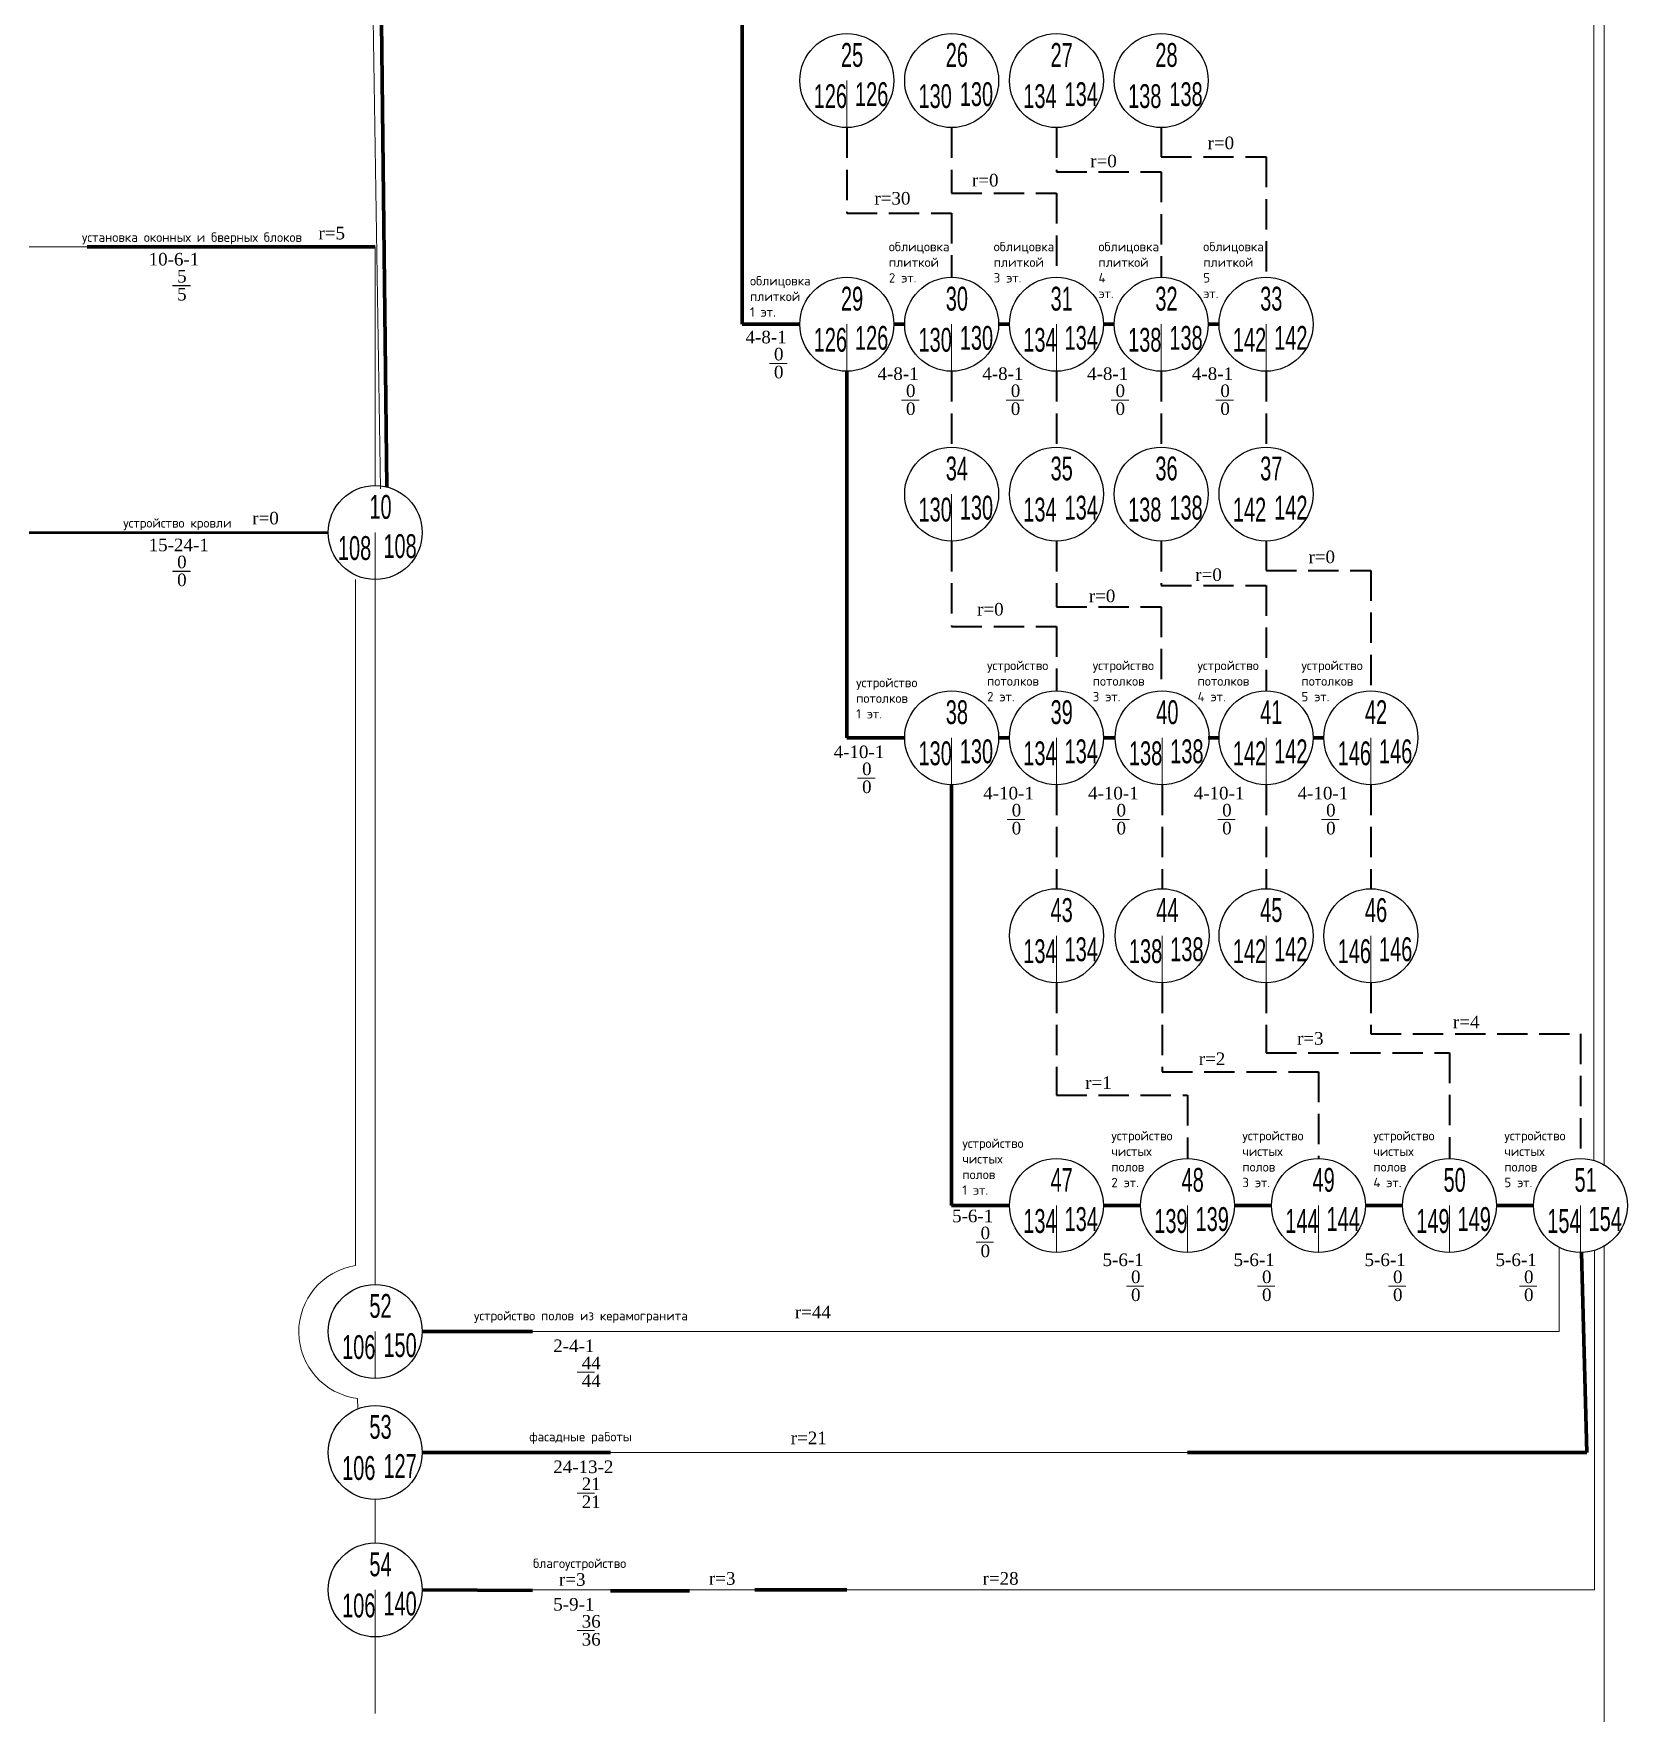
# Model space of a CAD drawing. Header units: millimetres. Extents: x 545956 to 559840, y 1708517 to 1711661.
# Drawn here: x 555304.4 to 555730.2, y 1709038.8 to 1709487.4 of the extents above; entities that cross this region are included whole.
import ezdxf

# ---------------------------------------------------------------- set-up
doc = ezdxf.new("R2010")
doc.units = ezdxf.units.MM
doc.header["$LTSCALE"] = 5
doc.linetypes.add('HIDDEN', pattern=[2.5, 1.8, -0.7])
doc.layers.get('0').update_dxf_attribs({"lineweight": 30})
doc.layers.add('Тонкая', color=250, linetype='Continuous', lineweight=5)
doc.styles.add('5-0.6', font='arial.ttf', dxfattribs={"height": 5})
doc.styles.get("Standard").update_dxf_attribs({"font": 'isocpeur.ttf'})
doc.styles.add('Римский -1.', font='times.ttf')

msp = doc.modelspace()

# ---------------------------------------------------------------- linework, layer by layer
at = {"color": 0, "lineweight": -2}
for centre in [(555521.66, 1709474.86), (555521.66, 1709474.86), (555521.66, 1709474.86), (555549.66, 1709474.86), (555549.66, 1709474.86), (555549.66, 1709474.86), (555577.66, 1709474.86), (555577.66, 1709474.86), (555577.66, 1709474.86), (555605.66, 1709474.86), (555605.66, 1709474.86), (555605.66, 1709474.86), (555521.66, 1709409.78), (555521.66, 1709409.78), (555521.66, 1709409.78), (555549.66, 1709409.78), (555549.66, 1709409.78), (555549.66, 1709409.78), (555577.66, 1709409.78), (555577.66, 1709409.78), (555577.66, 1709409.78), (555605.66, 1709409.78), (555605.66, 1709409.78), (555605.66, 1709409.78), (555633.66, 1709409.78), (555633.66, 1709409.78), (555633.66, 1709409.78), (555549.66, 1709364.42), (555549.66, 1709364.42), (555549.66, 1709364.42), (555577.66, 1709364.42), (555577.66, 1709364.42), (555577.66, 1709364.42), (555605.66, 1709364.42), (555605.66, 1709364.42), (555605.66, 1709364.42), (555633.66, 1709364.42), (555633.66, 1709364.42), (555633.66, 1709364.42), (555395.66, 1709354.16), (555395.66, 1709354.16), (555395.66, 1709354.16), (555549.66, 1709299.34), (555549.66, 1709299.34), (555549.66, 1709299.34), (555577.66, 1709299.34), (555577.66, 1709299.34), (555577.66, 1709299.34), (555605.9, 1709299.34), (555605.9, 1709299.34), (555605.9, 1709299.34), (555633.66, 1709299.34), (555633.66, 1709299.34), (555633.66, 1709299.34), (555661.66, 1709299.34), (555661.66, 1709299.34), (555661.66, 1709299.34), (555577.66, 1709246.48), (555577.66, 1709246.48), (555577.66, 1709246.48), (555605.9, 1709246.48), (555605.9, 1709246.48), (555605.9, 1709246.48), (555633.66, 1709246.48), (555633.66, 1709246.48), (555633.66, 1709246.48), (555661.66, 1709246.48), (555661.66, 1709246.48), (555661.66, 1709246.48), (555395.66, 1709140.77), (555395.66, 1709140.77), (555395.66, 1709140.77), (555395.66, 1709108.46), (555395.66, 1709108.46), (555395.66, 1709108.46), (555395.66, 1709071.75), (555395.66, 1709071.75), (555395.66, 1709071.75)]:
    msp.add_circle(centre, 12.55, dxfattribs=at)
at = {"lineweight": -2}
for centre in [(555577.66, 1709174.43), (555577.66, 1709174.43), (555577.66, 1709174.43), (555612.66, 1709174.43), (555612.66, 1709174.43), (555612.66, 1709174.43), (555647.66, 1709174.43), (555647.66, 1709174.43), (555647.66, 1709174.43), (555682.66, 1709174.43), (555682.66, 1709174.43), (555682.66, 1709174.43), (555717.66, 1709174.43), (555717.66, 1709174.43), (555717.66, 1709174.43)]:
    msp.add_circle(centre, 12.55, dxfattribs=at)
at = {"layer": 'Тонкая', "linetype": 'ByBlock', "ltscale": 0.2}
for p, q in [((555397.07, 1709365.86), (555392.32, 1709663.27)), ((555721.26, 1709186.45), (555721.26, 1709663.27)), ((555723.99, 1709185.26), (555723.99, 1709663.27)), ((555521.66, 1709474.86), (555521.66, 1709462.31)), ((555303.22, 1709430.47), (555395.66, 1709430.47)), ((555395.66, 1709430.47), (555395.66, 1709366.71)), ((555521.66, 1709409.78), (555521.66, 1709397.23)), ((555549.66, 1709409.78), (555549.66, 1709397.23)), ((555577.66, 1709409.78), (555577.66, 1709397.23)), ((555605.66, 1709409.78), (555605.66, 1709397.23)), ((555633.66, 1709409.78), (555633.66, 1709397.23)), ((555549.66, 1709364.42), (555549.66, 1709351.87)), ((555395.66, 1709354.16), (555395.66, 1709341.61)), ((555390.42, 1709341.61), (555390.42, 1709158.38)), ((555395.66, 1709341.61), (555395.66, 1709153.32)), ((555549.66, 1709299.34), (555549.66, 1709286.79)), ((555577.66, 1709299.34), (555577.66, 1709286.79)), ((555605.9, 1709299.34), (555605.9, 1709286.79)), ((555633.66, 1709299.34), (555633.66, 1709286.79)), ((555661.66, 1709299.34), (555661.66, 1709286.79)), ((555577.66, 1709246.48), (555577.66, 1709233.93)), ((555605.9, 1709246.48), (555605.9, 1709233.93)), ((555633.66, 1709246.48), (555633.66, 1709233.93)), ((555661.66, 1709246.48), (555661.66, 1709233.93)), ((555577.66, 1709174.43), (555577.66, 1709161.87)), ((555612.66, 1709174.43), (555612.66, 1709161.87)), ((555647.66, 1709174.43), (555647.66, 1709161.87)), ((555682.66, 1709174.43), (555682.66, 1709161.87)), ((555717.66, 1709174.43), (555717.66, 1709161.87)), ((555711.94, 1709140.77), (555711.94, 1709163.26)), ((555721.44, 1709162.45), (555721.44, 1709071.75)), ((555723.99, 1709163.59), (555723.99, 1708998.87)), ((555395.66, 1709140.77), (555395.66, 1709128.22)), ((555408.22, 1709140.77), (555711.94, 1709140.77)), ((555390.88, 1709122.9), (555390.97, 1709120.1)), ((555408.22, 1709108.46), (555719.35, 1709108.46)), ((555395.66, 1709084.3), (555395.66, 1709095.91)), ((555395.66, 1709071.75), (555395.66, 1709059.19)), ((555408.22, 1709071.75), (555497.06, 1709071.75)), ((555521.66, 1709071.75), (555721.44, 1709071.75)), ((555395.66, 1709059.19), (555395.66, 1709038.78))]:
    msp.add_line(p, q, dxfattribs=at)
at = {"layer": 'Тонкая', "color": 1, "linetype": 'ByBlock', "lineweight": 70, "ltscale": 0.2}
for p, q in [((555398.71, 1709366.33), (555395.66, 1709633.22)), ((555493.66, 1709507.66), (555493.66, 1709409.78)), ((555493.66, 1709409.78), (555509.11, 1709409.78)), ((555534.22, 1709409.78), (555537.11, 1709409.78)), ((555562.22, 1709409.78), (555565.11, 1709409.78)), ((555590.22, 1709409.78), (555593.11, 1709409.78)), ((555618.22, 1709409.78), (555621.11, 1709409.78)), ((555521.66, 1709397.23), (555521.66, 1709299.34)), ((555521.66, 1709299.34), (555537.11, 1709299.34)), ((555562.22, 1709299.34), (555565.11, 1709299.34)), ((555590.45, 1709299.34), (555593.35, 1709299.34)), ((555618.22, 1709299.34), (555621.11, 1709299.34)), ((555646.22, 1709299.34), (555649.11, 1709299.34)), ((555549.66, 1709286.79), (555549.66, 1709174.43)), ((555549.66, 1709174.43), (555565.11, 1709174.43)), ((555590.22, 1709174.43), (555600.11, 1709174.43)), ((555625.22, 1709174.43), (555635.11, 1709174.43)), ((555660.22, 1709174.43), (555670.11, 1709174.43)), ((555695.22, 1709174.43), (555705.11, 1709174.43))]:
    msp.add_line(p, q, dxfattribs=at)
at = {"layer": 'Тонкая', "color": 1, "linetype": 'HIDDEN', "lineweight": 40, "ltscale": 0.9}
for p, q in [((555521.66, 1709462.31), (555521.66, 1709439.49)), ((555549.66, 1709462.31), (555549.66, 1709444.78)), ((555577.66, 1709462.31), (555577.66, 1709450.47)), ((555605.66, 1709462.31), (555605.66, 1709454.46)), ((555605.66, 1709454.46), (555633.66, 1709454.46)), ((555633.66, 1709454.46), (555633.66, 1709422.33)), ((555577.66, 1709450.47), (555605.66, 1709450.47)), ((555605.66, 1709450.47), (555605.66, 1709422.33)), ((555549.66, 1709444.78), (555577.66, 1709444.78)), ((555577.66, 1709444.78), (555577.66, 1709422.33)), ((555521.66, 1709439.49), (555549.66, 1709439.49)), ((555549.66, 1709439.49), (555549.66, 1709422.33)), ((555549.66, 1709397.23), (555549.66, 1709376.97)), ((555577.66, 1709397.23), (555577.66, 1709376.97)), ((555605.66, 1709397.23), (555605.66, 1709376.97)), ((555633.66, 1709397.23), (555633.66, 1709376.97)), ((555549.66, 1709351.87), (555549.66, 1709329.06)), ((555577.66, 1709351.87), (555577.66, 1709334.35)), ((555605.66, 1709351.87), (555605.66, 1709340.03)), ((555633.66, 1709351.87), (555633.66, 1709344.03)), ((555605.66, 1709340.03), (555633.66, 1709340.03)), ((555633.66, 1709344.03), (555661.66, 1709344.03)), ((555633.66, 1709340.03), (555633.66, 1709311.89)), ((555661.66, 1709344.03), (555661.66, 1709311.89)), ((555577.66, 1709334.35), (555605.66, 1709334.35)), ((555605.66, 1709334.35), (555605.66, 1709311.89)), ((555549.66, 1709329.06), (555577.66, 1709329.06)), ((555577.66, 1709329.06), (555577.66, 1709311.89)), ((555577.66, 1709286.79), (555577.66, 1709259.03)), ((555605.9, 1709286.79), (555605.9, 1709259.03)), ((555633.66, 1709286.79), (555633.66, 1709259.03)), ((555661.66, 1709286.79), (555661.66, 1709259.03)), ((555577.66, 1709233.93), (555577.66, 1709203.88)), ((555605.9, 1709233.93), (555605.9, 1709210.16)), ((555633.66, 1709233.93), (555633.66, 1709215.21)), ((555661.66, 1709233.93), (555661.66, 1709220.27)), ((555661.66, 1709220.27), (555717.66, 1709220.27)), ((555717.66, 1709220.27), (555717.66, 1709186.98)), ((555633.66, 1709215.21), (555682.66, 1709215.21)), ((555682.66, 1709215.21), (555682.66, 1709186.98)), ((555605.9, 1709210.16), (555647.66, 1709210.16)), ((555647.66, 1709210.16), (555647.66, 1709186.98)), ((555577.66, 1709203.88), (555612.66, 1709203.88)), ((555612.66, 1709203.88), (555612.66, 1709186.98))]:
    msp.add_line(p, q, dxfattribs=at)
at = {"layer": 'Тонкая', "linetype": 'ByBlock', "lineweight": 70, "ltscale": 0.2}
for p, q in [((555318.66, 1709430.47), (555395.66, 1709430.47)), ((555719.35, 1709108.46), (555717.99, 1709161.88)), ((555408.22, 1709140.77), (555437.66, 1709140.77)), ((555408.22, 1709108.46), (555458.52, 1709108.46)), ((555612.66, 1709108.46), (555719.35, 1709108.46)), ((555408.22, 1709071.75), (555437.66, 1709071.58)), ((555458.52, 1709071.47), (555479.66, 1709071.47)), ((555497.06, 1709071.75), (555521.66, 1709071.75))]:
    msp.add_line(p, q, dxfattribs=at)
at = {"layer": 'Тонкая', "ltscale": 0.2}
for p, q in [((555341.51, 1709420.13), (555346.18, 1709420.13)), ((555341.51, 1709420.13), (555346.18, 1709420.13)), ((555341.59, 1709420.08), (555346.25, 1709420.08)), ((555341.59, 1709420.08), (555346.25, 1709420.08)), ((555500.99, 1709399.33), (555505.65, 1709399.33)), ((555500.99, 1709399.33), (555505.65, 1709399.33)), ((555500.99, 1709399.33), (555505.65, 1709399.33)), ((555500.99, 1709399.33), (555505.65, 1709399.33)), ((555501.06, 1709399.28), (555505.72, 1709399.28)), ((555501.06, 1709399.28), (555505.72, 1709399.28)), ((555501.06, 1709399.28), (555505.72, 1709399.28)), ((555501.06, 1709399.28), (555505.72, 1709399.28)), ((555536.26, 1709389.55), (555540.92, 1709389.55)), ((555536.26, 1709389.55), (555540.92, 1709389.55)), ((555536.26, 1709389.55), (555540.92, 1709389.55)), ((555536.26, 1709389.55), (555540.92, 1709389.55)), ((555536.33, 1709389.49), (555540.99, 1709389.49)), ((555536.33, 1709389.49), (555540.99, 1709389.49)), ((555536.33, 1709389.49), (555540.99, 1709389.49)), ((555536.33, 1709389.49), (555540.99, 1709389.49)), ((555564.26, 1709389.55), (555568.92, 1709389.55)), ((555564.26, 1709389.55), (555568.92, 1709389.55)), ((555564.26, 1709389.55), (555568.92, 1709389.55)), ((555564.26, 1709389.55), (555568.92, 1709389.55)), ((555564.33, 1709389.49), (555568.99, 1709389.49)), ((555564.33, 1709389.49), (555568.99, 1709389.49)), ((555564.33, 1709389.49), (555568.99, 1709389.49)), ((555564.33, 1709389.49), (555568.99, 1709389.49)), ((555592.26, 1709389.55), (555596.92, 1709389.55)), ((555592.26, 1709389.55), (555596.92, 1709389.55)), ((555592.26, 1709389.55), (555596.92, 1709389.55)), ((555592.26, 1709389.55), (555596.92, 1709389.55)), ((555592.33, 1709389.49), (555596.99, 1709389.49)), ((555592.33, 1709389.49), (555596.99, 1709389.49)), ((555592.33, 1709389.49), (555596.99, 1709389.49)), ((555592.33, 1709389.49), (555596.99, 1709389.49)), ((555620.26, 1709389.55), (555624.92, 1709389.55)), ((555620.26, 1709389.55), (555624.92, 1709389.55)), ((555620.26, 1709389.55), (555624.92, 1709389.55)), ((555620.26, 1709389.55), (555624.92, 1709389.55)), ((555620.33, 1709389.49), (555624.99, 1709389.49)), ((555620.33, 1709389.49), (555624.99, 1709389.49)), ((555620.33, 1709389.49), (555624.99, 1709389.49)), ((555620.33, 1709389.49), (555624.99, 1709389.49)), ((555341.51, 1709343.82), (555346.18, 1709343.82)), ((555341.51, 1709343.82), (555346.18, 1709343.82)), ((555341.59, 1709343.77), (555346.25, 1709343.77)), ((555341.59, 1709343.77), (555346.25, 1709343.77)), ((555524.53, 1709288.55), (555529.19, 1709288.55)), ((555564.51, 1709277.52), (555569.17, 1709277.52)), ((555592.51, 1709277.52), (555597.17, 1709277.52)), ((555620.74, 1709277.52), (555625.4, 1709277.52)), ((555648.51, 1709277.52), (555653.17, 1709277.52)), ((555556.19, 1709164.61), (555560.85, 1709164.61)), ((555596.39, 1709152.89), (555601.05, 1709152.89)), ((555631.39, 1709152.89), (555636.05, 1709152.89)), ((555666.39, 1709152.89), (555671.05, 1709152.89)), ((555701.39, 1709152.89), (555706.05, 1709152.89)), ((555449.62, 1709129.91), (555454.28, 1709129.91)), ((555449.62, 1709097.6), (555454.28, 1709097.6)), ((555449.62, 1709060.89), (555454.28, 1709060.89))]:
    msp.add_line(p, q, dxfattribs=at)
at = {"layer": 'Тонкая', "color": 1, "linetype": 'ByBlock', "lineweight": 50, "ltscale": 0.2}
msp.add_line((555303.22, 1709354.16), (555383.11, 1709354.16), dxfattribs=at)
at = {"layer": 'Тонкая', "linetype": 'ByBlock', "ltscale": 0.2}
msp.add_arc((555393.14, 1709140.68), 17.92, 98.7445, 262.7408, dxfattribs=at)

# ---------------------------------------------------------------- texts
at = {"color": 0, "lineweight": -2, "style": '5-0.6', "width": 0.6}
for s, p in [('25', (555520.09, 1709478.53)), ('26', (555548.09, 1709478.53)), ('27', (555576.09, 1709478.53)), ('28', (555604.09, 1709478.53)), ('126', (555523.83, 1709468.06)), ('130', (555551.83, 1709468.06)), ('134', (555579.83, 1709468.06)), ('138', (555607.83, 1709468.06)), ('126', (555512.8, 1709467.53)), ('130', (555540.8, 1709467.53)), ('134', (555568.8, 1709467.53)), ('138', (555596.8, 1709467.53)), ('29', (555520.09, 1709413.44)), ('30', (555548.09, 1709413.44)), ('31', (555576.09, 1709413.44)), ('32', (555604.09, 1709413.44)), ('33', (555632.09, 1709413.44)), ('126', (555512.8, 1709402.45)), ('126', (555523.83, 1709402.97)), ('130', (555540.8, 1709402.45)), ('130', (555551.83, 1709402.97)), ('134', (555568.8, 1709402.45)), ('134', (555579.83, 1709402.97)), ('138', (555596.8, 1709402.45)), ('138', (555607.83, 1709402.97)), ('142', (555624.8, 1709402.45)), ('142', (555635.83, 1709402.97)), ('34', (555548.09, 1709368.09)), ('35', (555576.09, 1709368.09)), ('36', (555604.09, 1709368.09)), ('37', (555632.09, 1709368.09)), ('10', (555394.09, 1709357.82)), ('130', (555540.8, 1709357.1)), ('130', (555551.83, 1709357.62)), ('134', (555568.8, 1709357.1)), ('134', (555579.83, 1709357.62)), ('138', (555596.8, 1709357.1)), ('138', (555607.83, 1709357.62)), ('142', (555624.8, 1709357.1)), ('142', (555635.83, 1709357.62)), ('108', (555385.68, 1709346.83)), ('108', (555397.83, 1709347.35)), ('38', (555548.09, 1709303)), ('39', (555576.09, 1709303)), ('40', (555604.33, 1709303)), ('41', (555632.09, 1709303)), ('42', (555660.09, 1709303)), ('130', (555540.8, 1709292.01)), ('130', (555551.83, 1709292.54)), ('134', (555568.8, 1709292.01)), ('134', (555579.83, 1709292.54)), ('138', (555597.03, 1709292.01)), ('138', (555608.06, 1709292.54)), ('142', (555624.8, 1709292.01)), ('142', (555635.83, 1709292.54)), ('146', (555652.8, 1709292.01)), ('146', (555663.83, 1709292.54)), ('43', (555576.09, 1709250.15)), ('44', (555604.33, 1709250.15)), ('45', (555632.09, 1709250.15)), ('46', (555660.09, 1709250.15)), ('134', (555568.8, 1709239.16)), ('134', (555579.83, 1709239.68)), ('138', (555597.03, 1709239.16)), ('138', (555608.06, 1709239.68)), ('142', (555624.8, 1709239.16)), ('142', (555635.83, 1709239.68)), ('146', (555652.8, 1709239.16)), ('146', (555663.83, 1709239.68)), ('52', (555394.09, 1709144.43)), ('106', (555386.8, 1709133.44)), ('150', (555397.83, 1709133.96)), ('53', (555394.09, 1709112.12)), ('106', (555386.8, 1709101.13)), ('127', (555397.83, 1709101.66)), ('54', (555394.09, 1709075.41)), ('106', (555386.8, 1709064.42)), ('140', (555397.83, 1709064.94))]:
    msp.add_text(s, height=6.366, dxfattribs=at).set_placement(p)
at = {"lineweight": -2, "style": '5-0.6', "width": 0.6}
for s, p in [('47', (555576.09, 1709178.09)), ('48', (555611.09, 1709178.09)), ('49', (555646.09, 1709178.09)), ('50', (555681.09, 1709178.09)), ('51', (555716.09, 1709178.09)), ('134', (555579.83, 1709167.62)), ('139', (555614.83, 1709167.62)), ('144', (555649.83, 1709167.62)), ('149', (555684.83, 1709167.62)), ('154', (555719.83, 1709167.62)), ('134', (555568.8, 1709167.1)), ('139', (555603.8, 1709167.1)), ('144', (555638.8, 1709167.1)), ('149', (555673.8, 1709167.1)), ('154', (555708.8, 1709167.1))]:
    msp.add_text(s, height=6.366, dxfattribs=at).set_placement(p)
at = {"layer": 'Тонкая', "lineweight": 30, "style": 'Римский -1.'}
for s, p in [('r=0', (555618.04, 1709456.54)), ('r=0', (555586.69, 1709451.7)), ('r=0', (555555.1, 1709446.59)), ('r=5', (555380.48, 1709432.45)), ('r=0', (555362.8, 1709356.33)), ('r=0', (555645, 1709345.97)), ('r=0', (555614.76, 1709341.22)), ('r=0', (555556.46, 1709331.99)), ('r=0', (555586.31, 1709335.55)), ('r=4', (555683.6, 1709221.77)), ('r=3', (555641.94, 1709217.38)), ('r=2', (555615.68, 1709211.93)), ('r=1', (555585.33, 1709205.55)), ('r=44', (555507.77, 1709144.28)), ('r=21', (555506.67, 1709110.68)), ('r=3', (555444.75, 1709072.87)), ('r=3', (555484.8, 1709073.15)), ('r=28', (555557.93, 1709073.15))]:
    msp.add_text(s, height=3.36, dxfattribs=at).set_placement(p)
at = {"layer": 'Тонкая', "color": 1, "lineweight": 30, "style": 'Римский -1.'}
msp.add_text('r=30', height=3.36, dxfattribs=at).set_placement((555529.02, 1709441.75))
at = {"layer": 'Тонкая', "lineweight": -2, "style": 'Римский -1.'}
for s, p in [('10-6-1', (555335.11, 1709425.48)), ('5', (555342.72, 1709420.93)), ('5', (555342.72, 1709416.14)), ('4-8-1', (555494.59, 1709404.68)), ('0', (555502.19, 1709400.13)), ('0', (555502.19, 1709400.13)), ('0', (555502.19, 1709400.13)), ('0', (555502.19, 1709400.13)), ('0', (555502.19, 1709395.34)), ('0', (555502.19, 1709395.34)), ('0', (555502.19, 1709395.34)), ('0', (555502.19, 1709395.34)), ('4-8-1', (555529.85, 1709394.9)), ('4-8-1', (555557.85, 1709394.9)), ('4-8-1', (555585.85, 1709394.9)), ('4-8-1', (555613.85, 1709394.9)), ('0', (555537.46, 1709390.34)), ('0', (555537.46, 1709390.34)), ('0', (555537.46, 1709390.34)), ('0', (555537.46, 1709390.34)), ('0', (555565.46, 1709390.34)), ('0', (555565.46, 1709390.34)), ('0', (555565.46, 1709390.34)), ('0', (555565.46, 1709390.34)), ('0', (555593.46, 1709390.34)), ('0', (555593.46, 1709390.34)), ('0', (555593.46, 1709390.34)), ('0', (555593.46, 1709390.34)), ('0', (555621.46, 1709390.34)), ('0', (555621.46, 1709390.34)), ('0', (555621.46, 1709390.34)), ('0', (555621.46, 1709390.34)), ('0', (555537.46, 1709385.55)), ('0', (555537.46, 1709385.55)), ('0', (555537.46, 1709385.55)), ('0', (555537.46, 1709385.55)), ('0', (555565.46, 1709385.55)), ('0', (555565.46, 1709385.55)), ('0', (555565.46, 1709385.55)), ('0', (555565.46, 1709385.55)), ('0', (555593.46, 1709385.55)), ('0', (555593.46, 1709385.55)), ('0', (555593.46, 1709385.55)), ('0', (555593.46, 1709385.55)), ('0', (555621.46, 1709385.55)), ('0', (555621.46, 1709385.55)), ('0', (555621.46, 1709385.55)), ('0', (555621.46, 1709385.55)), ('15-24-1', (555335.11, 1709349.17)), ('0', (555342.72, 1709344.62)), ('0', (555342.72, 1709344.62)), ('0', (555342.72, 1709339.83)), ('0', (555342.72, 1709339.83)), ('4-10-1', (555518.13, 1709293.9)), ('0', (555525.73, 1709289.35)), ('0', (555525.73, 1709284.56)), ('4-10-1', (555558.1, 1709282.87)), ('4-10-1', (555586.1, 1709282.87)), ('4-10-1', (555614.34, 1709282.87)), ('4-10-1', (555642.1, 1709282.87)), ('0', (555565.71, 1709278.32)), ('0', (555593.71, 1709278.32)), ('0', (555621.94, 1709278.32)), ('0', (555649.71, 1709278.32)), ('0', (555565.71, 1709273.53)), ('0', (555593.71, 1709273.53)), ('0', (555621.94, 1709273.53)), ('0', (555649.71, 1709273.53)), ('5-6-1', (555549.78, 1709169.96)), ('0', (555557.39, 1709165.41)), ('0', (555557.39, 1709160.62)), ('5-6-1', (555589.98, 1709158.25)), ('5-6-1', (555624.98, 1709158.25)), ('5-6-1', (555659.98, 1709158.25)), ('5-6-1', (555694.98, 1709158.25)), ('0', (555597.59, 1709153.69)), ('0', (555632.59, 1709153.69)), ('0', (555667.59, 1709153.69)), ('0', (555702.59, 1709153.69)), ('0', (555597.59, 1709148.9)), ('0', (555632.59, 1709148.9)), ('0', (555667.59, 1709148.9)), ('0', (555702.59, 1709148.9)), ('2-4-1', (555443.22, 1709135.27)), ('44', (555450.82, 1709130.71)), ('44', (555450.82, 1709125.92)), ('24-13-2', (555443.22, 1709102.96)), ('21', (555450.82, 1709098.4)), ('21', (555450.82, 1709093.61)), ('5-9-1', (555443.22, 1709066.24)), ('36', (555450.82, 1709061.69)), ('36', (555450.82, 1709056.9))]:
    msp.add_text(s, height=3.36, dxfattribs=at).set_placement(p)
at = {"layer": 'Тонкая', "linetype": 'ByBlock', "ltscale": 0.2, "char_height": 2.5, "attachment_point": 1}
for s, width, insert in [('{\\C0;установка оконных и бверных блоков}', 60.176, (555317.29, 1709434.28)), ('{\\C0;облицовка плиткой 2 эт.}', 7.4228, (555532.89, 1709431.77)), ('{\\C0;облицовка плиткой 3 эт.}', 7.4228, (555560.89, 1709431.77)), ('{\\C0;облицовка плиткой 4 эт.}', 7.4228, (555588.89, 1709431.77)), ('{\\C0;облицовка плиткой 5 эт.}', 7.4228, (555616.89, 1709431.77)), ('{\\C0;облицовка плиткой 1 эт.}', 7.4228, (555495.79, 1709422.65)), ('{\\C0;устройство кровли}', 53.9889, (555328.33, 1709357.97)), ('{\\C0;устройство потолков 2 эт.}', 15.7717, (555559.13, 1709319.91)), ('{\\C0;устройство потолков 3 эт.}', 15.7717, (555587.36, 1709319.91)), ('{\\C0;устройство потолков 4 эт.}', 15.7717, (555615.36, 1709319.91)), ('{\\C0;устройство потолков 5 эт.}', 15.7717, (555643.13, 1709319.91)), ('{\\C0;устройство потолков 1 эт.}', 15.7717, (555524.15, 1709315.33)), ('{\\C0;устройство чистых полов 1 эт.}', 9.7045, (555552.53, 1709192.3)), ('{\\C0;устройство полов из керамогранита}', 68.7095, (555422.04, 1709146.24)), ('{\\C0;фасадные работы}', 68.7095, (555436.82, 1709113.93)), ('{\\C0;благоустройство}', 68.7095, (555437.81, 1709080.11))]:
    msp.add_mtext_dynamic_manual_height_columns(s, width=width, gutter_width=12.5, heights=[0], dxfattribs=dict(at, insert=insert))
at = {"layer": 'Тонкая', "color": 1, "linetype": 'ByBlock', "ltscale": 0.2, "char_height": 2.5, "attachment_point": 1}
for s, insert in [('{\\C0;устройство чистых полов 2 эт.}', (555592.34, 1709194.32)), ('{\\C0;устройство чистых полов 3 эт.}', (555627.34, 1709194.32)), ('{\\C0;устройство чистых полов 4 эт.}', (555662.34, 1709194.32)), ('{\\C0;устройство чистых полов 5 эт.}', (555697.34, 1709194.32))]:
    msp.add_mtext_dynamic_manual_height_columns(s, width=9.7045, gutter_width=12.5, heights=[0], dxfattribs=dict(at, insert=insert))

doc.saveas('drawing.dxf')
